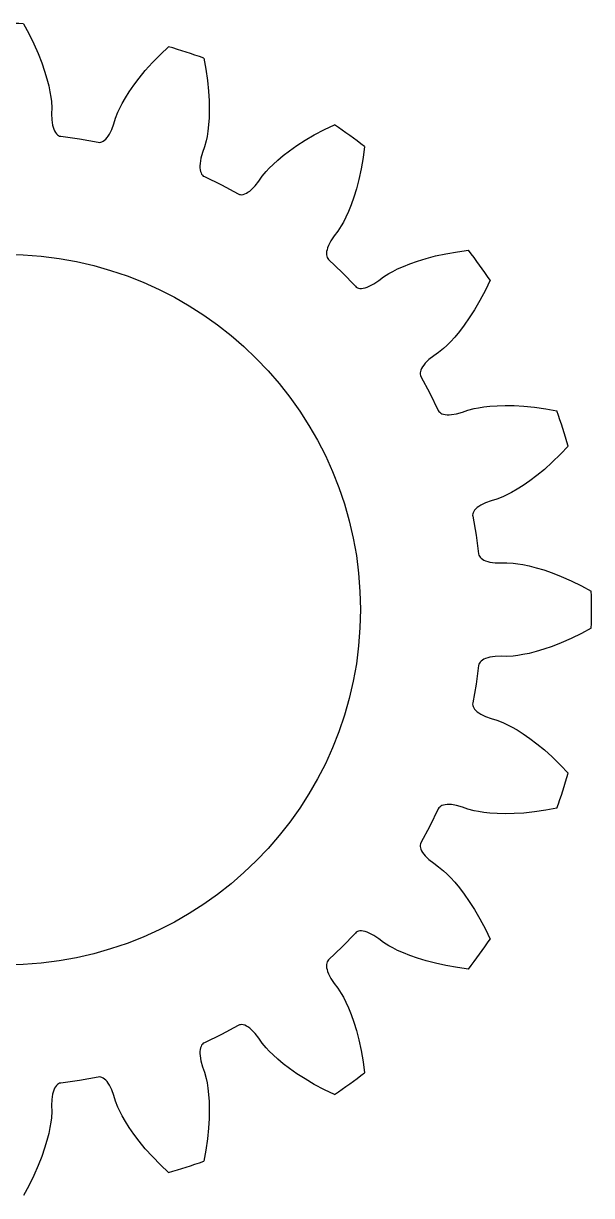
# Model space of a CAD drawing. Extents: x -9.9 to 9.9, y -9.9 to 9.9.
# Drawn here: x 0.31 to 9.9, y -9.9 to 9.9 of the extents above; entities that cross this region are included whole.
import ezdxf

# ---------------------------------------------------------------- set-up
doc = ezdxf.new("R2010")
doc.units = 0

msp = doc.modelspace()

# ---------------------------------------------------------------- linework, layer by layer
msp.add_circle((0, 0), 6)
msp.add_circle((0, 0), 6)
at = {"layer": 'layer0'}
for p, q in [((0.313, 9.895), (0.402, 9.73)), ((0.402, 9.73), (0.488, 9.555)), ((0.488, 9.555), (0.561, 9.39)), ((2.624, 9.378), (2.761, 9.507)), ((0.561, 9.39), (0.621, 9.237)), ((2.488, 9.238), (2.624, 9.378)), ((3.355, 9.314), (3.389, 9.129)), ((0.621, 9.237), (0.67, 9.095)), ((2.369, 9.104), (2.488, 9.238)), ((3.389, 9.129), (3.417, 8.936)), ((0.67, 9.095), (0.708, 8.964)), ((0.708, 8.964), (0.738, 8.847)), ((2.174, 8.856), (2.264, 8.976)), ((2.264, 8.976), (2.369, 9.104)), ((3.417, 8.936), (3.435, 8.757)), ((0.738, 8.847), (0.76, 8.743)), ((0.76, 8.743), (0.774, 8.654)), ((2.032, 8.642), (2.096, 8.744)), ((2.096, 8.744), (2.174, 8.856)), ((3.435, 8.757), (3.445, 8.593)), ((0.774, 8.654), (0.783, 8.58)), ((0.783, 8.58), (0.79, 8.473)), ((1.938, 8.47), (1.979, 8.55)), ((1.979, 8.55), (2.032, 8.642)), ((3.445, 8.593), (3.447, 8.443)), ((0.79, 8.473), (0.788, 8.373)), ((0.788, 8.373), (0.791, 8.271)), ((1.867, 8.302), (1.906, 8.402)), ((1.906, 8.402), (1.938, 8.47)), ((3.447, 8.443), (3.444, 8.306)), ((0.791, 8.271), (0.804, 8.184)), ((0.804, 8.184), (0.813, 8.147)), ((0.813, 8.147), (0.824, 8.113)), ((1.804, 8.111), (1.838, 8.207)), ((1.838, 8.207), (1.867, 8.302)), ((3.436, 8.186), (3.424, 8.08)), ((3.444, 8.306), (3.436, 8.186)), ((5.394, 8.108), (5.563, 8.189)), ((0.824, 8.113), (0.837, 8.084)), ((0.837, 8.084), (0.852, 8.058)), ((0.852, 8.058), (0.868, 8.037)), ((0.868, 8.037), (0.885, 8.02)), ((0.885, 8.02), (0.903, 8.007)), ((0.903, 8.007), (0.922, 7.999)), ((0.922, 7.999), (0.941, 7.995)), ((0.941, 7.995), (1.259, 7.951)), ((1.259, 7.951), (1.576, 7.894)), ((1.658, 7.912), (1.68, 7.927)), ((1.68, 7.927), (1.702, 7.947)), ((1.702, 7.947), (1.723, 7.971)), ((1.723, 7.971), (1.744, 7.999)), ((1.744, 7.999), (1.765, 8.032)), ((1.765, 8.032), (1.804, 8.111)), ((3.411, 7.992), (3.396, 7.918)), ((3.424, 8.08), (3.411, 7.992)), ((4.927, 7.837), (5.066, 7.926)), ((5.066, 7.926), (5.221, 8.017)), ((5.221, 8.017), (5.394, 8.108)), ((1.576, 7.894), (1.595, 7.892)), ((1.595, 7.892), (1.616, 7.894)), ((1.616, 7.894), (1.637, 7.901)), ((1.637, 7.901), (1.658, 7.912)), ((3.37, 7.814), (3.336, 7.72)), ((3.396, 7.918), (3.37, 7.814)), ((4.696, 7.669), (4.804, 7.751)), ((4.804, 7.751), (4.927, 7.837)), ((6.069, 7.822), (6.044, 7.635)), ((3.293, 7.535), (3.291, 7.497)), ((3.308, 7.622), (3.293, 7.535)), ((3.336, 7.72), (3.308, 7.622)), ((4.525, 7.52), (4.603, 7.591)), ((4.603, 7.591), (4.696, 7.669)), ((6.044, 7.635), (6.011, 7.443)), ((3.291, 7.497), (3.291, 7.461)), ((3.291, 7.461), (3.294, 7.429)), ((3.294, 7.429), (3.3, 7.401)), ((3.3, 7.401), (3.309, 7.376)), ((3.309, 7.376), (3.32, 7.354)), ((3.32, 7.354), (3.333, 7.337)), ((3.333, 7.337), (3.348, 7.323)), ((4.341, 7.319), (4.409, 7.402)), ((4.409, 7.402), (4.461, 7.457)), ((4.461, 7.457), (4.525, 7.52)), ((6.011, 7.443), (5.973, 7.267)), ((3.348, 7.323), (3.366, 7.313)), ((3.366, 7.313), (3.655, 7.173)), ((3.655, 7.173), (3.938, 7.021)), ((4.16, 7.094), (4.222, 7.156)), ((4.222, 7.156), (4.284, 7.237)), ((4.284, 7.237), (4.341, 7.319)), ((5.973, 7.267), (5.931, 7.108)), ((3.938, 7.021), (3.956, 7.013)), ((3.956, 7.013), (3.976, 7.009)), ((3.976, 7.009), (3.998, 7.008)), ((3.998, 7.008), (4.022, 7.012)), ((4.022, 7.012), (4.047, 7.02)), ((4.047, 7.02), (4.074, 7.032)), ((4.074, 7.032), (4.102, 7.048)), ((4.102, 7.048), (4.131, 7.069)), ((4.131, 7.069), (4.16, 7.094)), ((5.887, 6.964), (5.842, 6.836)), ((5.931, 7.108), (5.887, 6.964)), ((5.842, 6.836), (5.797, 6.724)), ((5.713, 6.546), (5.677, 6.481)), ((5.754, 6.627), (5.713, 6.546)), ((5.797, 6.724), (5.754, 6.627)), ((5.619, 6.39), (5.559, 6.311)), ((5.677, 6.481), (5.619, 6.39)), ((5.461, 6.149), (5.446, 6.113)), ((5.501, 6.227), (5.461, 6.149)), ((5.559, 6.311), (5.501, 6.227)), ((5.429, 6.048), (5.426, 6.019)), ((5.426, 6.019), (5.426, 5.992)), ((5.426, 5.992), (5.43, 5.968)), ((5.436, 6.079), (5.429, 6.048)), ((5.43, 5.968), (5.437, 5.948)), ((5.446, 6.113), (5.436, 6.079)), ((5.437, 5.948), (5.447, 5.93)), ((7.108, 5.931), (7.267, 5.973)), ((7.267, 5.973), (7.443, 6.011)), ((7.443, 6.011), (7.635, 6.044)), ((7.635, 6.044), (7.822, 6.069)), ((5.447, 5.93), (5.461, 5.915)), ((5.461, 5.915), (5.692, 5.692)), ((6.546, 5.713), (6.627, 5.754)), ((6.627, 5.754), (6.724, 5.797)), ((6.724, 5.797), (6.836, 5.842)), ((6.836, 5.842), (6.964, 5.887)), ((6.964, 5.887), (7.108, 5.931)), ((5.692, 5.692), (5.915, 5.461)), ((6.227, 5.501), (6.311, 5.559)), ((6.311, 5.559), (6.39, 5.619)), ((6.39, 5.619), (6.481, 5.677)), ((6.481, 5.677), (6.546, 5.713)), ((8.189, 5.563), (8.108, 5.394)), ((5.915, 5.461), (5.93, 5.447)), ((5.93, 5.447), (5.948, 5.437)), ((5.948, 5.437), (5.968, 5.43)), ((5.968, 5.43), (5.992, 5.426)), ((5.992, 5.426), (6.019, 5.426)), ((6.019, 5.426), (6.048, 5.429)), ((6.048, 5.429), (6.079, 5.436)), ((6.079, 5.436), (6.113, 5.446)), ((6.113, 5.446), (6.149, 5.461)), ((6.149, 5.461), (6.227, 5.501)), ((8.108, 5.394), (8.017, 5.221)), ((8.017, 5.221), (7.926, 5.066)), ((7.926, 5.066), (7.837, 4.927)), ((7.751, 4.804), (7.669, 4.696)), ((7.837, 4.927), (7.751, 4.804)), ((7.591, 4.603), (7.52, 4.525)), ((7.669, 4.696), (7.591, 4.603)), ((7.402, 4.409), (7.319, 4.341)), ((7.457, 4.461), (7.402, 4.409)), ((7.52, 4.525), (7.457, 4.461)), ((7.094, 4.16), (7.069, 4.131)), ((7.156, 4.222), (7.094, 4.16)), ((7.237, 4.284), (7.156, 4.222)), ((7.319, 4.341), (7.237, 4.284)), ((7.012, 4.022), (7.008, 3.998)), ((7.008, 3.998), (7.009, 3.976)), ((7.009, 3.976), (7.013, 3.956)), ((7.02, 4.047), (7.012, 4.022)), ((7.032, 4.074), (7.02, 4.047)), ((7.048, 4.102), (7.032, 4.074)), ((7.069, 4.131), (7.048, 4.102)), ((7.013, 3.956), (7.021, 3.938)), ((7.021, 3.938), (7.173, 3.655)), ((7.173, 3.655), (7.313, 3.366)), ((7.313, 3.366), (7.323, 3.348)), ((7.72, 3.336), (7.814, 3.37)), ((7.814, 3.37), (7.918, 3.396)), ((7.918, 3.396), (7.992, 3.411)), ((7.992, 3.411), (8.08, 3.424)), ((8.08, 3.424), (8.186, 3.436)), ((8.186, 3.436), (8.306, 3.444)), ((8.306, 3.444), (8.443, 3.447)), ((8.443, 3.447), (8.593, 3.445)), ((8.593, 3.445), (8.757, 3.435)), ((8.757, 3.435), (8.936, 3.417)), ((8.936, 3.417), (9.129, 3.389)), ((9.129, 3.389), (9.314, 3.355)), ((7.323, 3.348), (7.337, 3.333)), ((7.337, 3.333), (7.354, 3.32)), ((7.354, 3.32), (7.376, 3.309)), ((7.376, 3.309), (7.401, 3.3)), ((7.401, 3.3), (7.429, 3.294)), ((7.429, 3.294), (7.461, 3.291)), ((7.461, 3.291), (7.497, 3.291)), ((7.497, 3.291), (7.535, 3.293)), ((7.535, 3.293), (7.622, 3.308)), ((7.622, 3.308), (7.72, 3.336)), ((9.378, 2.624), (9.238, 2.488)), ((9.507, 2.761), (9.378, 2.624)), ((9.238, 2.488), (9.104, 2.369)), ((8.976, 2.264), (8.856, 2.174)), ((9.104, 2.369), (8.976, 2.264)), ((8.642, 2.032), (8.55, 1.979)), ((8.744, 2.096), (8.642, 2.032)), ((8.856, 2.174), (8.744, 2.096)), ((8.111, 1.804), (8.032, 1.765)), ((8.207, 1.838), (8.111, 1.804)), ((8.302, 1.867), (8.207, 1.838)), ((8.402, 1.906), (8.302, 1.867)), ((8.47, 1.938), (8.402, 1.906)), ((8.55, 1.979), (8.47, 1.938)), ((7.894, 1.616), (7.892, 1.595)), ((7.892, 1.595), (7.894, 1.576)), ((7.901, 1.637), (7.894, 1.616)), ((7.912, 1.658), (7.901, 1.637)), ((7.927, 1.68), (7.912, 1.658)), ((7.947, 1.702), (7.927, 1.68)), ((7.971, 1.723), (7.947, 1.702)), ((7.999, 1.744), (7.971, 1.723)), ((8.032, 1.765), (7.999, 1.744)), ((7.894, 1.576), (7.951, 1.259)), ((7.951, 1.259), (7.995, 0.941)), ((7.995, 0.941), (7.999, 0.922)), ((7.999, 0.922), (8.007, 0.903)), ((8.007, 0.903), (8.02, 0.885)), ((8.02, 0.885), (8.037, 0.868)), ((8.037, 0.868), (8.058, 0.852)), ((8.058, 0.852), (8.084, 0.837)), ((8.084, 0.837), (8.113, 0.824)), ((8.113, 0.824), (8.147, 0.813)), ((8.147, 0.813), (8.184, 0.804)), ((8.184, 0.804), (8.271, 0.791)), ((8.271, 0.791), (8.373, 0.788)), ((8.373, 0.788), (8.473, 0.79)), ((8.473, 0.79), (8.58, 0.783)), ((8.58, 0.783), (8.654, 0.774)), ((8.654, 0.774), (8.743, 0.76)), ((8.743, 0.76), (8.847, 0.738)), ((8.847, 0.738), (8.964, 0.708)), ((8.964, 0.708), (9.095, 0.67)), ((9.095, 0.67), (9.237, 0.621)), ((9.237, 0.621), (9.39, 0.561)), ((9.39, 0.561), (9.555, 0.488)), ((9.555, 0.488), (9.73, 0.402)), ((9.73, 0.402), (9.895, 0.313)), ((9.895, -0.313), (9.73, -0.402)), ((9.39, -0.561), (9.237, -0.621)), ((9.555, -0.488), (9.39, -0.561)), ((9.73, -0.402), (9.555, -0.488)), ((8.271, -0.791), (8.184, -0.804)), ((8.373, -0.788), (8.271, -0.791)), ((8.473, -0.79), (8.373, -0.788)), ((8.58, -0.783), (8.473, -0.79)), ((8.654, -0.774), (8.58, -0.783)), ((8.743, -0.76), (8.654, -0.774)), ((8.847, -0.738), (8.743, -0.76)), ((8.964, -0.708), (8.847, -0.738)), ((9.095, -0.67), (8.964, -0.708)), ((9.237, -0.621), (9.095, -0.67)), ((7.995, -0.941), (7.951, -1.259)), ((7.999, -0.922), (7.995, -0.941)), ((8.007, -0.903), (7.999, -0.922)), ((8.02, -0.885), (8.007, -0.903)), ((8.037, -0.868), (8.02, -0.885)), ((8.058, -0.852), (8.037, -0.868)), ((8.084, -0.837), (8.058, -0.852)), ((8.113, -0.824), (8.084, -0.837)), ((8.147, -0.813), (8.113, -0.824)), ((8.184, -0.804), (8.147, -0.813)), ((7.951, -1.259), (7.894, -1.576)), ((7.894, -1.576), (7.892, -1.595)), ((7.892, -1.595), (7.894, -1.616)), ((7.894, -1.616), (7.901, -1.637)), ((7.901, -1.637), (7.912, -1.658)), ((7.912, -1.658), (7.927, -1.68)), ((7.927, -1.68), (7.947, -1.702)), ((7.947, -1.702), (7.971, -1.723)), ((7.971, -1.723), (7.999, -1.744)), ((7.999, -1.744), (8.032, -1.765)), ((8.032, -1.765), (8.111, -1.804)), ((8.111, -1.804), (8.207, -1.838)), ((8.207, -1.838), (8.302, -1.867)), ((8.302, -1.867), (8.402, -1.906)), ((8.402, -1.906), (8.47, -1.938)), ((8.47, -1.938), (8.55, -1.979)), ((8.55, -1.979), (8.642, -2.032)), ((8.642, -2.032), (8.744, -2.096)), ((8.744, -2.096), (8.856, -2.174)), ((8.856, -2.174), (8.976, -2.264)), ((8.976, -2.264), (9.104, -2.369)), ((9.104, -2.369), (9.238, -2.488)), ((9.238, -2.488), (9.378, -2.624)), ((9.378, -2.624), (9.507, -2.761)), ((7.323, -3.348), (7.313, -3.366)), ((7.337, -3.333), (7.323, -3.348)), ((7.354, -3.32), (7.337, -3.333)), ((7.376, -3.309), (7.354, -3.32)), ((7.401, -3.3), (7.376, -3.309)), ((7.429, -3.294), (7.401, -3.3)), ((7.461, -3.291), (7.429, -3.294)), ((7.497, -3.291), (7.461, -3.291)), ((7.535, -3.293), (7.497, -3.291)), ((7.622, -3.308), (7.535, -3.293)), ((7.72, -3.336), (7.622, -3.308)), ((7.814, -3.37), (7.72, -3.336)), ((9.314, -3.355), (9.129, -3.389)), ((7.313, -3.366), (7.173, -3.655)), ((7.918, -3.396), (7.814, -3.37)), ((7.992, -3.411), (7.918, -3.396)), ((8.08, -3.424), (7.992, -3.411)), ((8.186, -3.436), (8.08, -3.424)), ((8.306, -3.444), (8.186, -3.436)), ((8.443, -3.447), (8.306, -3.444)), ((8.593, -3.445), (8.443, -3.447)), ((8.757, -3.435), (8.593, -3.445)), ((8.936, -3.417), (8.757, -3.435)), ((9.129, -3.389), (8.936, -3.417)), ((7.173, -3.655), (7.021, -3.938)), ((7.013, -3.956), (7.009, -3.976)), ((7.021, -3.938), (7.013, -3.956)), ((7.009, -3.976), (7.008, -3.998)), ((7.008, -3.998), (7.012, -4.022)), ((7.012, -4.022), (7.02, -4.047)), ((7.02, -4.047), (7.032, -4.074)), ((7.032, -4.074), (7.048, -4.102)), ((7.048, -4.102), (7.069, -4.131)), ((7.069, -4.131), (7.094, -4.16)), ((7.094, -4.16), (7.156, -4.222)), ((7.156, -4.222), (7.237, -4.284)), ((7.237, -4.284), (7.319, -4.341)), ((7.319, -4.341), (7.402, -4.409)), ((7.402, -4.409), (7.457, -4.461)), ((7.457, -4.461), (7.52, -4.525)), ((7.52, -4.525), (7.591, -4.603)), ((7.591, -4.603), (7.669, -4.696)), ((7.669, -4.696), (7.751, -4.804)), ((7.751, -4.804), (7.837, -4.927)), ((7.837, -4.927), (7.926, -5.066)), ((7.926, -5.066), (8.017, -5.221)), ((8.017, -5.221), (8.108, -5.394)), ((5.915, -5.461), (5.692, -5.692)), ((5.93, -5.447), (5.915, -5.461)), ((5.948, -5.437), (5.93, -5.447)), ((5.968, -5.43), (5.948, -5.437)), ((5.992, -5.426), (5.968, -5.43)), ((6.019, -5.426), (5.992, -5.426)), ((6.048, -5.429), (6.019, -5.426)), ((6.079, -5.436), (6.048, -5.429)), ((6.113, -5.446), (6.079, -5.436)), ((6.149, -5.461), (6.113, -5.446)), ((6.227, -5.501), (6.149, -5.461)), ((6.311, -5.559), (6.227, -5.501)), ((8.108, -5.394), (8.189, -5.563)), ((5.692, -5.692), (5.461, -5.915)), ((6.39, -5.619), (6.311, -5.559)), ((6.481, -5.677), (6.39, -5.619)), ((6.546, -5.713), (6.481, -5.677)), ((6.627, -5.754), (6.546, -5.713)), ((5.447, -5.93), (5.437, -5.948)), ((5.461, -5.915), (5.447, -5.93)), ((6.724, -5.797), (6.627, -5.754)), ((6.836, -5.842), (6.724, -5.797)), ((6.964, -5.887), (6.836, -5.842)), ((7.108, -5.931), (6.964, -5.887)), ((7.267, -5.973), (7.108, -5.931)), ((5.43, -5.968), (5.426, -5.992)), ((5.426, -5.992), (5.426, -6.019)), ((5.426, -6.019), (5.429, -6.048)), ((5.429, -6.048), (5.436, -6.079)), ((5.437, -5.948), (5.43, -5.968)), ((5.436, -6.079), (5.446, -6.113)), ((5.446, -6.113), (5.461, -6.149)), ((7.443, -6.011), (7.267, -5.973)), ((7.635, -6.044), (7.443, -6.011)), ((7.822, -6.069), (7.635, -6.044)), ((5.461, -6.149), (5.501, -6.227)), ((5.501, -6.227), (5.559, -6.311)), ((5.559, -6.311), (5.619, -6.39)), ((5.619, -6.39), (5.677, -6.481)), ((5.677, -6.481), (5.713, -6.546)), ((5.713, -6.546), (5.754, -6.627)), ((5.754, -6.627), (5.797, -6.724)), ((5.797, -6.724), (5.842, -6.836)), ((5.842, -6.836), (5.887, -6.964)), ((3.938, -7.021), (3.655, -7.173)), ((3.956, -7.013), (3.938, -7.021)), ((3.976, -7.009), (3.956, -7.013)), ((3.998, -7.008), (3.976, -7.009)), ((4.022, -7.012), (3.998, -7.008)), ((4.047, -7.02), (4.022, -7.012)), ((4.074, -7.032), (4.047, -7.02)), ((4.102, -7.048), (4.074, -7.032)), ((4.131, -7.069), (4.102, -7.048)), ((4.16, -7.094), (4.131, -7.069)), ((4.222, -7.156), (4.16, -7.094)), ((5.887, -6.964), (5.931, -7.108)), ((5.931, -7.108), (5.973, -7.267)), ((3.348, -7.323), (3.333, -7.337)), ((3.366, -7.313), (3.348, -7.323)), ((3.655, -7.173), (3.366, -7.313)), ((4.284, -7.237), (4.222, -7.156)), ((4.341, -7.319), (4.284, -7.237)), ((4.409, -7.402), (4.341, -7.319)), ((5.973, -7.267), (6.011, -7.443)), ((3.294, -7.429), (3.291, -7.461)), ((3.291, -7.461), (3.291, -7.497)), ((3.291, -7.497), (3.293, -7.535)), ((3.3, -7.401), (3.294, -7.429)), ((3.309, -7.376), (3.3, -7.401)), ((3.32, -7.354), (3.309, -7.376)), ((3.333, -7.337), (3.32, -7.354)), ((4.461, -7.457), (4.409, -7.402)), ((4.525, -7.52), (4.461, -7.457)), ((4.603, -7.591), (4.525, -7.52)), ((6.011, -7.443), (6.044, -7.635)), ((3.293, -7.535), (3.308, -7.622)), ((3.308, -7.622), (3.336, -7.72)), ((3.336, -7.72), (3.37, -7.814)), ((4.696, -7.669), (4.603, -7.591)), ((4.804, -7.751), (4.696, -7.669)), ((6.044, -7.635), (6.069, -7.822)), ((1.576, -7.894), (1.259, -7.951)), ((1.595, -7.892), (1.576, -7.894)), ((1.616, -7.894), (1.595, -7.892)), ((1.637, -7.901), (1.616, -7.894)), ((1.658, -7.912), (1.637, -7.901)), ((1.68, -7.927), (1.658, -7.912)), ((3.37, -7.814), (3.396, -7.918)), ((3.396, -7.918), (3.411, -7.992)), ((4.927, -7.837), (4.804, -7.751)), ((5.066, -7.926), (4.927, -7.837)), ((0.824, -8.113), (0.813, -8.147)), ((0.837, -8.084), (0.824, -8.113)), ((0.852, -8.058), (0.837, -8.084)), ((0.868, -8.037), (0.852, -8.058)), ((0.885, -8.02), (0.868, -8.037)), ((0.903, -8.007), (0.885, -8.02)), ((0.922, -7.999), (0.903, -8.007)), ((0.941, -7.995), (0.922, -7.999)), ((1.259, -7.951), (0.941, -7.995)), ((1.702, -7.947), (1.68, -7.927)), ((1.723, -7.971), (1.702, -7.947)), ((1.744, -7.999), (1.723, -7.971)), ((1.765, -8.032), (1.744, -7.999)), ((1.804, -8.111), (1.765, -8.032)), ((1.838, -8.207), (1.804, -8.111)), ((3.411, -7.992), (3.424, -8.08)), ((3.424, -8.08), (3.436, -8.186)), ((5.221, -8.017), (5.066, -7.926)), ((5.394, -8.108), (5.221, -8.017)), ((5.563, -8.189), (5.394, -8.108)), ((0.791, -8.271), (0.788, -8.373)), ((0.804, -8.184), (0.791, -8.271)), ((0.813, -8.147), (0.804, -8.184)), ((1.867, -8.302), (1.838, -8.207)), ((1.906, -8.402), (1.867, -8.302)), ((3.436, -8.186), (3.444, -8.306)), ((3.444, -8.306), (3.447, -8.443)), ((0.79, -8.473), (0.783, -8.58)), ((0.788, -8.373), (0.79, -8.473)), ((1.938, -8.47), (1.906, -8.402)), ((1.979, -8.55), (1.938, -8.47)), ((3.447, -8.443), (3.445, -8.593)), ((0.774, -8.654), (0.76, -8.743)), ((0.783, -8.58), (0.774, -8.654)), ((2.032, -8.642), (1.979, -8.55)), ((2.096, -8.744), (2.032, -8.642)), ((3.445, -8.593), (3.435, -8.757)), ((0.738, -8.847), (0.708, -8.964)), ((0.76, -8.743), (0.738, -8.847)), ((2.174, -8.856), (2.096, -8.744)), ((2.264, -8.976), (2.174, -8.856)), ((3.435, -8.757), (3.417, -8.936)), ((0.67, -9.095), (0.621, -9.237)), ((0.708, -8.964), (0.67, -9.095)), ((2.369, -9.104), (2.264, -8.976)), ((2.488, -9.238), (2.369, -9.104)), ((3.417, -8.936), (3.389, -9.129)), ((0.621, -9.237), (0.561, -9.39)), ((2.624, -9.378), (2.488, -9.238)), ((3.389, -9.129), (3.355, -9.314)), ((0.561, -9.39), (0.488, -9.555)), ((2.761, -9.507), (2.624, -9.378)), ((0.488, -9.555), (0.402, -9.73)), ((0.402, -9.73), (0.313, -9.895))]:
    msp.add_line(p, q, dxfattribs=at)
for start, end in [(88.191, 91.809), (70.191, 73.809), (52.191, 55.809), (34.191, 37.809), (16.191, 19.809), (358.191, 361.809), (340.191, 343.809), (322.191, 325.809), (304.191, 307.809), (286.191, 289.809)]:
    msp.add_arc((0, 0), 9.9, start, end, dxfattribs=at)
at = {"layer": 'layer1'}
for p, q in [((0.313, 9.895), (0.402, 9.73)), ((0.402, 9.73), (0.488, 9.555)), ((0.488, 9.555), (0.561, 9.39)), ((2.624, 9.378), (2.761, 9.507)), ((0.561, 9.39), (0.621, 9.237)), ((2.488, 9.238), (2.624, 9.378)), ((3.355, 9.314), (3.389, 9.129)), ((0.621, 9.237), (0.67, 9.095)), ((2.369, 9.104), (2.488, 9.238)), ((3.389, 9.129), (3.417, 8.936)), ((0.67, 9.095), (0.708, 8.964)), ((0.708, 8.964), (0.738, 8.847)), ((2.174, 8.856), (2.264, 8.976)), ((2.264, 8.976), (2.369, 9.104)), ((3.417, 8.936), (3.435, 8.757)), ((0.738, 8.847), (0.76, 8.743)), ((0.76, 8.743), (0.774, 8.654)), ((2.032, 8.642), (2.096, 8.744)), ((2.096, 8.744), (2.174, 8.856)), ((3.435, 8.757), (3.445, 8.593)), ((0.774, 8.654), (0.783, 8.58)), ((0.783, 8.58), (0.79, 8.473)), ((1.938, 8.47), (1.979, 8.55)), ((1.979, 8.55), (2.032, 8.642)), ((3.445, 8.593), (3.447, 8.443)), ((0.79, 8.473), (0.788, 8.373)), ((0.788, 8.373), (0.791, 8.271)), ((1.867, 8.302), (1.906, 8.402)), ((1.906, 8.402), (1.938, 8.47)), ((3.447, 8.443), (3.444, 8.306)), ((0.791, 8.271), (0.804, 8.184)), ((0.804, 8.184), (0.813, 8.147)), ((0.813, 8.147), (0.824, 8.113)), ((1.804, 8.111), (1.838, 8.207)), ((1.838, 8.207), (1.867, 8.302)), ((3.436, 8.186), (3.424, 8.08)), ((3.444, 8.306), (3.436, 8.186)), ((5.394, 8.108), (5.563, 8.189)), ((0.824, 8.113), (0.837, 8.084)), ((0.837, 8.084), (0.852, 8.058)), ((0.852, 8.058), (0.868, 8.037)), ((0.868, 8.037), (0.885, 8.02)), ((0.885, 8.02), (0.903, 8.007)), ((0.903, 8.007), (0.922, 7.999)), ((0.922, 7.999), (0.941, 7.995)), ((0.941, 7.995), (1.259, 7.951)), ((1.259, 7.951), (1.576, 7.894)), ((1.658, 7.912), (1.68, 7.927)), ((1.68, 7.927), (1.702, 7.947)), ((1.702, 7.947), (1.723, 7.971)), ((1.723, 7.971), (1.744, 7.999)), ((1.744, 7.999), (1.765, 8.032)), ((1.765, 8.032), (1.804, 8.111)), ((3.411, 7.992), (3.396, 7.918)), ((3.424, 8.08), (3.411, 7.992)), ((4.927, 7.837), (5.066, 7.926)), ((5.066, 7.926), (5.221, 8.017)), ((5.221, 8.017), (5.394, 8.108)), ((1.576, 7.894), (1.595, 7.892)), ((1.595, 7.892), (1.616, 7.894)), ((1.616, 7.894), (1.637, 7.901)), ((1.637, 7.901), (1.658, 7.912)), ((3.37, 7.814), (3.336, 7.72)), ((3.396, 7.918), (3.37, 7.814)), ((4.696, 7.669), (4.804, 7.751)), ((4.804, 7.751), (4.927, 7.837)), ((6.069, 7.822), (6.044, 7.635)), ((3.293, 7.535), (3.291, 7.497)), ((3.308, 7.622), (3.293, 7.535)), ((3.336, 7.72), (3.308, 7.622)), ((4.525, 7.52), (4.603, 7.591)), ((4.603, 7.591), (4.696, 7.669)), ((6.044, 7.635), (6.011, 7.443)), ((3.291, 7.497), (3.291, 7.461)), ((3.291, 7.461), (3.294, 7.429)), ((3.294, 7.429), (3.3, 7.401)), ((3.3, 7.401), (3.309, 7.376)), ((3.309, 7.376), (3.32, 7.354)), ((3.32, 7.354), (3.333, 7.337)), ((3.333, 7.337), (3.348, 7.323)), ((4.341, 7.319), (4.409, 7.402)), ((4.409, 7.402), (4.461, 7.457)), ((4.461, 7.457), (4.525, 7.52)), ((6.011, 7.443), (5.973, 7.267)), ((3.348, 7.323), (3.366, 7.313)), ((3.366, 7.313), (3.655, 7.173)), ((3.655, 7.173), (3.938, 7.021)), ((4.16, 7.094), (4.222, 7.156)), ((4.222, 7.156), (4.284, 7.237)), ((4.284, 7.237), (4.341, 7.319)), ((5.973, 7.267), (5.931, 7.108)), ((3.938, 7.021), (3.956, 7.013)), ((3.956, 7.013), (3.976, 7.009)), ((3.976, 7.009), (3.998, 7.008)), ((3.998, 7.008), (4.022, 7.012)), ((4.022, 7.012), (4.047, 7.02)), ((4.047, 7.02), (4.074, 7.032)), ((4.074, 7.032), (4.102, 7.048)), ((4.102, 7.048), (4.131, 7.069)), ((4.131, 7.069), (4.16, 7.094)), ((5.887, 6.964), (5.842, 6.836)), ((5.931, 7.108), (5.887, 6.964)), ((5.842, 6.836), (5.797, 6.724)), ((5.713, 6.546), (5.677, 6.481)), ((5.754, 6.627), (5.713, 6.546)), ((5.797, 6.724), (5.754, 6.627)), ((5.619, 6.39), (5.559, 6.311)), ((5.677, 6.481), (5.619, 6.39)), ((5.461, 6.149), (5.446, 6.113)), ((5.501, 6.227), (5.461, 6.149)), ((5.559, 6.311), (5.501, 6.227)), ((5.429, 6.048), (5.426, 6.019)), ((5.426, 6.019), (5.426, 5.992)), ((5.426, 5.992), (5.43, 5.968)), ((5.436, 6.079), (5.429, 6.048)), ((5.43, 5.968), (5.437, 5.948)), ((5.446, 6.113), (5.436, 6.079)), ((5.437, 5.948), (5.447, 5.93)), ((7.108, 5.931), (7.267, 5.973)), ((7.267, 5.973), (7.443, 6.011)), ((7.443, 6.011), (7.635, 6.044)), ((7.635, 6.044), (7.822, 6.069)), ((5.447, 5.93), (5.461, 5.915)), ((5.461, 5.915), (5.692, 5.692)), ((6.546, 5.713), (6.627, 5.754)), ((6.627, 5.754), (6.724, 5.797)), ((6.724, 5.797), (6.836, 5.842)), ((6.836, 5.842), (6.964, 5.887)), ((6.964, 5.887), (7.108, 5.931)), ((5.692, 5.692), (5.915, 5.461)), ((6.227, 5.501), (6.311, 5.559)), ((6.311, 5.559), (6.39, 5.619)), ((6.39, 5.619), (6.481, 5.677)), ((6.481, 5.677), (6.546, 5.713)), ((8.189, 5.563), (8.108, 5.394)), ((5.915, 5.461), (5.93, 5.447)), ((5.93, 5.447), (5.948, 5.437)), ((5.948, 5.437), (5.968, 5.43)), ((5.968, 5.43), (5.992, 5.426)), ((5.992, 5.426), (6.019, 5.426)), ((6.019, 5.426), (6.048, 5.429)), ((6.048, 5.429), (6.079, 5.436)), ((6.079, 5.436), (6.113, 5.446)), ((6.113, 5.446), (6.149, 5.461)), ((6.149, 5.461), (6.227, 5.501)), ((8.108, 5.394), (8.017, 5.221)), ((8.017, 5.221), (7.926, 5.066)), ((7.926, 5.066), (7.837, 4.927)), ((7.751, 4.804), (7.669, 4.696)), ((7.837, 4.927), (7.751, 4.804)), ((7.591, 4.603), (7.52, 4.525)), ((7.669, 4.696), (7.591, 4.603)), ((7.402, 4.409), (7.319, 4.341)), ((7.457, 4.461), (7.402, 4.409)), ((7.52, 4.525), (7.457, 4.461)), ((7.094, 4.16), (7.069, 4.131)), ((7.156, 4.222), (7.094, 4.16)), ((7.237, 4.284), (7.156, 4.222)), ((7.319, 4.341), (7.237, 4.284)), ((7.012, 4.022), (7.008, 3.998)), ((7.008, 3.998), (7.009, 3.976)), ((7.009, 3.976), (7.013, 3.956)), ((7.02, 4.047), (7.012, 4.022)), ((7.032, 4.074), (7.02, 4.047)), ((7.048, 4.102), (7.032, 4.074)), ((7.069, 4.131), (7.048, 4.102)), ((7.013, 3.956), (7.021, 3.938)), ((7.021, 3.938), (7.173, 3.655)), ((7.173, 3.655), (7.313, 3.366)), ((7.313, 3.366), (7.323, 3.348)), ((7.72, 3.336), (7.814, 3.37)), ((7.814, 3.37), (7.918, 3.396)), ((7.918, 3.396), (7.992, 3.411)), ((7.992, 3.411), (8.08, 3.424)), ((8.08, 3.424), (8.186, 3.436)), ((8.186, 3.436), (8.306, 3.444)), ((8.306, 3.444), (8.443, 3.447)), ((8.443, 3.447), (8.593, 3.445)), ((8.593, 3.445), (8.757, 3.435)), ((8.757, 3.435), (8.936, 3.417)), ((8.936, 3.417), (9.129, 3.389)), ((9.129, 3.389), (9.314, 3.355)), ((7.323, 3.348), (7.337, 3.333)), ((7.337, 3.333), (7.354, 3.32)), ((7.354, 3.32), (7.376, 3.309)), ((7.376, 3.309), (7.401, 3.3)), ((7.401, 3.3), (7.429, 3.294)), ((7.429, 3.294), (7.461, 3.291)), ((7.461, 3.291), (7.497, 3.291)), ((7.497, 3.291), (7.535, 3.293)), ((7.535, 3.293), (7.622, 3.308)), ((7.622, 3.308), (7.72, 3.336)), ((9.378, 2.624), (9.238, 2.488)), ((9.507, 2.761), (9.378, 2.624)), ((9.238, 2.488), (9.104, 2.369)), ((8.976, 2.264), (8.856, 2.174)), ((9.104, 2.369), (8.976, 2.264)), ((8.642, 2.032), (8.55, 1.979)), ((8.744, 2.096), (8.642, 2.032)), ((8.856, 2.174), (8.744, 2.096)), ((8.111, 1.804), (8.032, 1.765)), ((8.207, 1.838), (8.111, 1.804)), ((8.302, 1.867), (8.207, 1.838)), ((8.402, 1.906), (8.302, 1.867)), ((8.47, 1.938), (8.402, 1.906)), ((8.55, 1.979), (8.47, 1.938)), ((7.894, 1.616), (7.892, 1.595)), ((7.892, 1.595), (7.894, 1.576)), ((7.901, 1.637), (7.894, 1.616)), ((7.912, 1.658), (7.901, 1.637)), ((7.927, 1.68), (7.912, 1.658)), ((7.947, 1.702), (7.927, 1.68)), ((7.971, 1.723), (7.947, 1.702)), ((7.999, 1.744), (7.971, 1.723)), ((8.032, 1.765), (7.999, 1.744)), ((7.894, 1.576), (7.951, 1.259)), ((7.951, 1.259), (7.995, 0.941)), ((7.995, 0.941), (7.999, 0.922)), ((7.999, 0.922), (8.007, 0.903)), ((8.007, 0.903), (8.02, 0.885)), ((8.02, 0.885), (8.037, 0.868)), ((8.037, 0.868), (8.058, 0.852)), ((8.058, 0.852), (8.084, 0.837)), ((8.084, 0.837), (8.113, 0.824)), ((8.113, 0.824), (8.147, 0.813)), ((8.147, 0.813), (8.184, 0.804)), ((8.184, 0.804), (8.271, 0.791)), ((8.271, 0.791), (8.373, 0.788)), ((8.373, 0.788), (8.473, 0.79)), ((8.473, 0.79), (8.58, 0.783)), ((8.58, 0.783), (8.654, 0.774)), ((8.654, 0.774), (8.743, 0.76)), ((8.743, 0.76), (8.847, 0.738)), ((8.847, 0.738), (8.964, 0.708)), ((8.964, 0.708), (9.095, 0.67)), ((9.095, 0.67), (9.237, 0.621)), ((9.237, 0.621), (9.39, 0.561)), ((9.39, 0.561), (9.555, 0.488)), ((9.555, 0.488), (9.73, 0.402)), ((9.73, 0.402), (9.895, 0.313)), ((9.895, -0.313), (9.73, -0.402)), ((9.39, -0.561), (9.237, -0.621)), ((9.555, -0.488), (9.39, -0.561)), ((9.73, -0.402), (9.555, -0.488)), ((8.271, -0.791), (8.184, -0.804)), ((8.373, -0.788), (8.271, -0.791)), ((8.473, -0.79), (8.373, -0.788)), ((8.58, -0.783), (8.473, -0.79)), ((8.654, -0.774), (8.58, -0.783)), ((8.743, -0.76), (8.654, -0.774)), ((8.847, -0.738), (8.743, -0.76)), ((8.964, -0.708), (8.847, -0.738)), ((9.095, -0.67), (8.964, -0.708)), ((9.237, -0.621), (9.095, -0.67)), ((7.995, -0.941), (7.951, -1.259)), ((7.999, -0.922), (7.995, -0.941)), ((8.007, -0.903), (7.999, -0.922)), ((8.02, -0.885), (8.007, -0.903)), ((8.037, -0.868), (8.02, -0.885)), ((8.058, -0.852), (8.037, -0.868)), ((8.084, -0.837), (8.058, -0.852)), ((8.113, -0.824), (8.084, -0.837)), ((8.147, -0.813), (8.113, -0.824)), ((8.184, -0.804), (8.147, -0.813)), ((7.951, -1.259), (7.894, -1.576)), ((7.894, -1.576), (7.892, -1.595)), ((7.892, -1.595), (7.894, -1.616)), ((7.894, -1.616), (7.901, -1.637)), ((7.901, -1.637), (7.912, -1.658)), ((7.912, -1.658), (7.927, -1.68)), ((7.927, -1.68), (7.947, -1.702)), ((7.947, -1.702), (7.971, -1.723)), ((7.971, -1.723), (7.999, -1.744)), ((7.999, -1.744), (8.032, -1.765)), ((8.032, -1.765), (8.111, -1.804)), ((8.111, -1.804), (8.207, -1.838)), ((8.207, -1.838), (8.302, -1.867)), ((8.302, -1.867), (8.402, -1.906)), ((8.402, -1.906), (8.47, -1.938)), ((8.47, -1.938), (8.55, -1.979)), ((8.55, -1.979), (8.642, -2.032)), ((8.642, -2.032), (8.744, -2.096)), ((8.744, -2.096), (8.856, -2.174)), ((8.856, -2.174), (8.976, -2.264)), ((8.976, -2.264), (9.104, -2.369)), ((9.104, -2.369), (9.238, -2.488)), ((9.238, -2.488), (9.378, -2.624)), ((9.378, -2.624), (9.507, -2.761)), ((7.323, -3.348), (7.313, -3.366)), ((7.337, -3.333), (7.323, -3.348)), ((7.354, -3.32), (7.337, -3.333)), ((7.376, -3.309), (7.354, -3.32)), ((7.401, -3.3), (7.376, -3.309)), ((7.429, -3.294), (7.401, -3.3)), ((7.461, -3.291), (7.429, -3.294)), ((7.497, -3.291), (7.461, -3.291)), ((7.535, -3.293), (7.497, -3.291)), ((7.622, -3.308), (7.535, -3.293)), ((7.72, -3.336), (7.622, -3.308)), ((7.814, -3.37), (7.72, -3.336)), ((9.314, -3.355), (9.129, -3.389)), ((7.313, -3.366), (7.173, -3.655)), ((7.918, -3.396), (7.814, -3.37)), ((7.992, -3.411), (7.918, -3.396)), ((8.08, -3.424), (7.992, -3.411)), ((8.186, -3.436), (8.08, -3.424)), ((8.306, -3.444), (8.186, -3.436)), ((8.443, -3.447), (8.306, -3.444)), ((8.593, -3.445), (8.443, -3.447)), ((8.757, -3.435), (8.593, -3.445)), ((8.936, -3.417), (8.757, -3.435)), ((9.129, -3.389), (8.936, -3.417)), ((7.173, -3.655), (7.021, -3.938)), ((7.013, -3.956), (7.009, -3.976)), ((7.021, -3.938), (7.013, -3.956)), ((7.009, -3.976), (7.008, -3.998)), ((7.008, -3.998), (7.012, -4.022)), ((7.012, -4.022), (7.02, -4.047)), ((7.02, -4.047), (7.032, -4.074)), ((7.032, -4.074), (7.048, -4.102)), ((7.048, -4.102), (7.069, -4.131)), ((7.069, -4.131), (7.094, -4.16)), ((7.094, -4.16), (7.156, -4.222)), ((7.156, -4.222), (7.237, -4.284)), ((7.237, -4.284), (7.319, -4.341)), ((7.319, -4.341), (7.402, -4.409)), ((7.402, -4.409), (7.457, -4.461)), ((7.457, -4.461), (7.52, -4.525)), ((7.52, -4.525), (7.591, -4.603)), ((7.591, -4.603), (7.669, -4.696)), ((7.669, -4.696), (7.751, -4.804)), ((7.751, -4.804), (7.837, -4.927)), ((7.837, -4.927), (7.926, -5.066)), ((7.926, -5.066), (8.017, -5.221)), ((8.017, -5.221), (8.108, -5.394)), ((5.915, -5.461), (5.692, -5.692)), ((5.93, -5.447), (5.915, -5.461)), ((5.948, -5.437), (5.93, -5.447)), ((5.968, -5.43), (5.948, -5.437)), ((5.992, -5.426), (5.968, -5.43)), ((6.019, -5.426), (5.992, -5.426)), ((6.048, -5.429), (6.019, -5.426)), ((6.079, -5.436), (6.048, -5.429)), ((6.113, -5.446), (6.079, -5.436)), ((6.149, -5.461), (6.113, -5.446)), ((6.227, -5.501), (6.149, -5.461)), ((6.311, -5.559), (6.227, -5.501)), ((8.108, -5.394), (8.189, -5.563)), ((5.692, -5.692), (5.461, -5.915)), ((6.39, -5.619), (6.311, -5.559)), ((6.481, -5.677), (6.39, -5.619)), ((6.546, -5.713), (6.481, -5.677)), ((6.627, -5.754), (6.546, -5.713)), ((5.447, -5.93), (5.437, -5.948)), ((5.461, -5.915), (5.447, -5.93)), ((6.724, -5.797), (6.627, -5.754)), ((6.836, -5.842), (6.724, -5.797)), ((6.964, -5.887), (6.836, -5.842)), ((7.108, -5.931), (6.964, -5.887)), ((7.267, -5.973), (7.108, -5.931)), ((5.43, -5.968), (5.426, -5.992)), ((5.426, -5.992), (5.426, -6.019)), ((5.426, -6.019), (5.429, -6.048)), ((5.429, -6.048), (5.436, -6.079)), ((5.437, -5.948), (5.43, -5.968)), ((5.436, -6.079), (5.446, -6.113)), ((5.446, -6.113), (5.461, -6.149)), ((7.443, -6.011), (7.267, -5.973)), ((7.635, -6.044), (7.443, -6.011)), ((7.822, -6.069), (7.635, -6.044)), ((5.461, -6.149), (5.501, -6.227)), ((5.501, -6.227), (5.559, -6.311)), ((5.559, -6.311), (5.619, -6.39)), ((5.619, -6.39), (5.677, -6.481)), ((5.677, -6.481), (5.713, -6.546)), ((5.713, -6.546), (5.754, -6.627)), ((5.754, -6.627), (5.797, -6.724)), ((5.797, -6.724), (5.842, -6.836)), ((5.842, -6.836), (5.887, -6.964)), ((3.938, -7.021), (3.655, -7.173)), ((3.956, -7.013), (3.938, -7.021)), ((3.976, -7.009), (3.956, -7.013)), ((3.998, -7.008), (3.976, -7.009)), ((4.022, -7.012), (3.998, -7.008)), ((4.047, -7.02), (4.022, -7.012)), ((4.074, -7.032), (4.047, -7.02)), ((4.102, -7.048), (4.074, -7.032)), ((4.131, -7.069), (4.102, -7.048)), ((4.16, -7.094), (4.131, -7.069)), ((4.222, -7.156), (4.16, -7.094)), ((5.887, -6.964), (5.931, -7.108)), ((5.931, -7.108), (5.973, -7.267)), ((3.348, -7.323), (3.333, -7.337)), ((3.366, -7.313), (3.348, -7.323)), ((3.655, -7.173), (3.366, -7.313)), ((4.284, -7.237), (4.222, -7.156)), ((4.341, -7.319), (4.284, -7.237)), ((4.409, -7.402), (4.341, -7.319)), ((5.973, -7.267), (6.011, -7.443)), ((3.294, -7.429), (3.291, -7.461)), ((3.291, -7.461), (3.291, -7.497)), ((3.291, -7.497), (3.293, -7.535)), ((3.3, -7.401), (3.294, -7.429)), ((3.309, -7.376), (3.3, -7.401)), ((3.32, -7.354), (3.309, -7.376)), ((3.333, -7.337), (3.32, -7.354)), ((4.461, -7.457), (4.409, -7.402)), ((4.525, -7.52), (4.461, -7.457)), ((4.603, -7.591), (4.525, -7.52)), ((6.011, -7.443), (6.044, -7.635)), ((3.293, -7.535), (3.308, -7.622)), ((3.308, -7.622), (3.336, -7.72)), ((3.336, -7.72), (3.37, -7.814)), ((4.696, -7.669), (4.603, -7.591)), ((4.804, -7.751), (4.696, -7.669)), ((6.044, -7.635), (6.069, -7.822)), ((1.576, -7.894), (1.259, -7.951)), ((1.595, -7.892), (1.576, -7.894)), ((1.616, -7.894), (1.595, -7.892)), ((1.637, -7.901), (1.616, -7.894)), ((1.658, -7.912), (1.637, -7.901)), ((1.68, -7.927), (1.658, -7.912)), ((3.37, -7.814), (3.396, -7.918)), ((3.396, -7.918), (3.411, -7.992)), ((4.927, -7.837), (4.804, -7.751)), ((5.066, -7.926), (4.927, -7.837)), ((0.824, -8.113), (0.813, -8.147)), ((0.837, -8.084), (0.824, -8.113)), ((0.852, -8.058), (0.837, -8.084)), ((0.868, -8.037), (0.852, -8.058)), ((0.885, -8.02), (0.868, -8.037)), ((0.903, -8.007), (0.885, -8.02)), ((0.922, -7.999), (0.903, -8.007)), ((0.941, -7.995), (0.922, -7.999)), ((1.259, -7.951), (0.941, -7.995)), ((1.702, -7.947), (1.68, -7.927)), ((1.723, -7.971), (1.702, -7.947)), ((1.744, -7.999), (1.723, -7.971)), ((1.765, -8.032), (1.744, -7.999)), ((1.804, -8.111), (1.765, -8.032)), ((1.838, -8.207), (1.804, -8.111)), ((3.411, -7.992), (3.424, -8.08)), ((3.424, -8.08), (3.436, -8.186)), ((5.221, -8.017), (5.066, -7.926)), ((5.394, -8.108), (5.221, -8.017)), ((5.563, -8.189), (5.394, -8.108)), ((0.791, -8.271), (0.788, -8.373)), ((0.804, -8.184), (0.791, -8.271)), ((0.813, -8.147), (0.804, -8.184)), ((1.867, -8.302), (1.838, -8.207)), ((1.906, -8.402), (1.867, -8.302)), ((3.436, -8.186), (3.444, -8.306)), ((3.444, -8.306), (3.447, -8.443)), ((0.79, -8.473), (0.783, -8.58)), ((0.788, -8.373), (0.79, -8.473)), ((1.938, -8.47), (1.906, -8.402)), ((1.979, -8.55), (1.938, -8.47)), ((3.447, -8.443), (3.445, -8.593)), ((0.774, -8.654), (0.76, -8.743)), ((0.783, -8.58), (0.774, -8.654)), ((2.032, -8.642), (1.979, -8.55)), ((2.096, -8.744), (2.032, -8.642)), ((3.445, -8.593), (3.435, -8.757)), ((0.738, -8.847), (0.708, -8.964)), ((0.76, -8.743), (0.738, -8.847)), ((2.174, -8.856), (2.096, -8.744)), ((2.264, -8.976), (2.174, -8.856)), ((3.435, -8.757), (3.417, -8.936)), ((0.67, -9.095), (0.621, -9.237)), ((0.708, -8.964), (0.67, -9.095)), ((2.369, -9.104), (2.264, -8.976)), ((2.488, -9.238), (2.369, -9.104)), ((3.417, -8.936), (3.389, -9.129)), ((0.621, -9.237), (0.561, -9.39)), ((2.624, -9.378), (2.488, -9.238)), ((3.389, -9.129), (3.355, -9.314)), ((0.561, -9.39), (0.488, -9.555)), ((2.761, -9.507), (2.624, -9.378)), ((0.488, -9.555), (0.402, -9.73)), ((0.402, -9.73), (0.313, -9.895))]:
    msp.add_line(p, q, dxfattribs=at)
for start, end in [(88.191, 91.809), (70.191, 73.809), (52.191, 55.809), (34.191, 37.809), (16.191, 19.809), (358.191, 361.809), (340.191, 343.809), (322.191, 325.809), (304.191, 307.809), (286.191, 289.809)]:
    msp.add_arc((0, 0), 9.9, start, end, dxfattribs=at)

doc.saveas('drawing.dxf')
